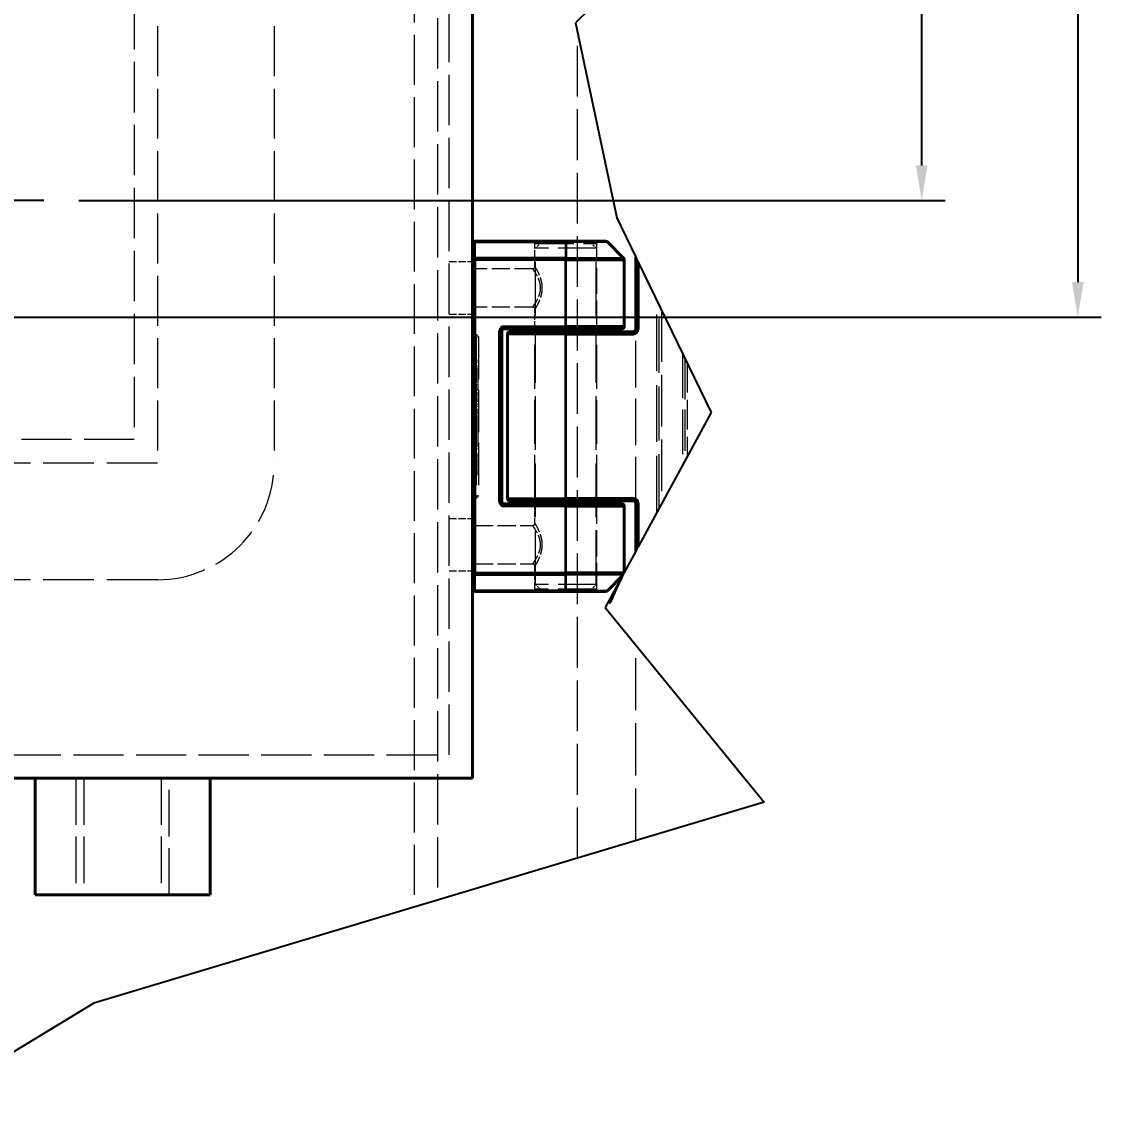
# Model space of a CAD drawing. Header units: millimetres. Extents: x 0 to 2523, y 0 to 1782.
# Drawn here: x 561.3 to 700.1, y 1325.3 to 1466.1 of the extents above; entities that cross this region are included whole.
import ezdxf

# ---------------------------------------------------------------- set-up
doc = ezdxf.new("R2010")
doc.units = ezdxf.units.MM
doc.header["$LTSCALE"] = 3
doc.linetypes.add('CHAIN', pattern=[0.3543, 0.2362, -0.0295, 0.0591, -0.0295])
doc.linetypes.add('DASHED', pattern=[0.2067, 0.1654, -0.0413])
for name, color, linetype, lineweight in [('가려진 것(ISO)', 2, 'DASHED', 18), ('가려진 좁은 것(ISO)', 2, 'DASHED', 18), ('가시적인 것(ISO)', 3, 'Continuous', 40), ('가시적인 좁은 것(ISO)', 3, 'Continuous', 35), ('끊기 선(JIS)', 7, 'Continuous', 25), ('중심 표식(ISO)', 1, 'Continuous', 25), ('치수(ISO)', 2, 'Continuous', 25)]:
    doc.layers.add(name, color=color, linetype=linetype, lineweight=lineweight)
doc.styles.add('치수 텍스트_PSTEK_POSCO', font='isocp.shx')
doc.dimstyles.new('치수_PSTEK_POSCO', dxfattribs={"dimscale": 3, "dimtxt": 2.5, "dimasz": 1.5, "dimexe": 1, "dimexo": 1.5, "dimgap": 1, "dimtad": 1, "dimrnd": 1e-08, "dimdsep": 46, "dimtxsty": '치수 텍스트_PSTEK_POSCO', "dimcen": 0.09, "dimdle": 10, "dimclrd": 7, "dimclre": 7, "dimclrt": 2, "dimadec": 1, "dimazin": 2, "dimtfac": 1, "dimtmove": 0, "dimatfit": 3, "dimfxl": 0, "dimtolj": 1, "dimlwd": -1, "dimlwe": -1, "dimarcsym": 0})

# ---------------------------------------------------------------- blocks, each defined once
blk = doc.blocks.new('*D79')
at = {"layer": 'Defpoints', "color": 0, "transparency": 16777216}
for p in [(545.78, 1623.11), (545.78, 1428.11), (697.1, 1428.11)]:
    blk.add_point(p, dxfattribs=at)
at = {"layer": '치수(ISO)', "color": 7, "transparency": 16777216}
for p, q in [((550.28, 1623.11), (700.1, 1623.11)), ((697.1, 1618.61), (697.1, 1432.61)), ((550.28, 1428.11), (700.1, 1428.11))]:
    blk.add_line(p, q, dxfattribs=at)
for points in [[(696.35, 1618.61), (697.85, 1618.61), (697.1, 1623.11)], [(696.35, 1432.61), (697.85, 1432.61), (697.1, 1428.11)]]:
    blk.add_solid(points, dxfattribs=at)
at = {"layer": '치수(ISO)', "color": 2, "transparency": 16777216, "insert": (690.35, 1519.61), "char_height": 7.5, "attachment_point": 4, "rotation": 90, "style": '치수 텍스트_PSTEK_POSCO'}
blk.add_mtext('\\A1;130', dxfattribs=at)
blk = doc.blocks.new('*D81')
at = {"layer": 'Defpoints', "color": 0, "transparency": 16777216}
for p in [(564.15, 1608.11), (677.03, 1608.11), (564.15, 1443.11)]:
    blk.add_point(p, dxfattribs=at)
at = {"layer": '치수(ISO)', "color": 7, "transparency": 16777216}
for p, q in [((568.65, 1608.11), (680.03, 1608.11)), ((677.03, 1447.61), (677.03, 1603.61)), ((568.65, 1443.11), (680.03, 1443.11))]:
    blk.add_line(p, q, dxfattribs=at)
for points in [[(676.28, 1603.61), (677.78, 1603.61), (677.03, 1608.11)], [(676.28, 1447.61), (677.78, 1447.61), (677.03, 1443.11)]]:
    blk.add_solid(points, dxfattribs=at)
at = {"layer": '치수(ISO)', "color": 2, "transparency": 16777216, "insert": (670.28, 1520.36), "char_height": 7.5, "attachment_point": 4, "rotation": 90, "style": '치수 텍스트_PSTEK_POSCO'}
blk.add_mtext('\\A1;110', dxfattribs=at)

msp = doc.modelspace()

# ---------------------------------------------------------------- linework, layer by layer
at = {"layer": '가려진 것(ISO)', "ltscale": 12.911937}
msp.add_line((611.779, 1688.5707), (611.779, 1352.2896), dxfattribs=at)
at = {"layer": '가려진 것(ISO)', "ltscale": 13.056621}
msp.add_line((614.779, 1685.1416), (614.779, 1353.1888), dxfattribs=at)
at = {"layer": '가려진 것(ISO)', "ltscale": 13.049678}
msp.add_line((616.279, 1371.8642), (616.279, 1679.3642), dxfattribs=at)
at = {"layer": '가려진 것(ISO)', "ltscale": 12.928949}
for p, q in [((578.779, 1641.8642), (578.779, 1409.3642)), ((593.779, 1641.8642), (593.779, 1409.3642))]:
    msp.add_line(p, q, dxfattribs=at)
at = {"layer": '가려진 것(ISO)', "ltscale": 13.045131}
msp.add_line((575.779, 1638.8642), (575.779, 1412.3642), dxfattribs=at)
at = {"layer": '가려진 것(ISO)', "ltscale": 13.152274}
msp.add_line((632.779, 1358.584), (632.779, 1464.6084), dxfattribs=at)
at = {"layer": '가려진 것(ISO)', "ltscale": 1.856998}
msp.add_line((627.304, 1434.6391), (627.304, 1437.5642), dxfattribs=at)
at = {"layer": '가려진 것(ISO)', "ltscale": 0.673328}
for p, q in [((628.129, 1437.7142), (627.379, 1436.9642)), ((634.4289, 1437.7142), (635.179, 1436.9642))]:
    msp.add_line(p, q, dxfattribs=at)
at = {"layer": '가려진 것(ISO)', "ltscale": 6.282838}
msp.add_line((634.4289, 1437.7142), (628.129, 1437.7142), dxfattribs=at)
at = {"layer": '가려진 것(ISO)', "ltscale": 6.761573}
for p, q in [((635.254, 1426.9142), (635.254, 1437.5642)), ((635.254, 1393.1642), (635.254, 1403.8142))]:
    msp.add_line(p, q, dxfattribs=at)
at = {"layer": '가려진 것(ISO)', "ltscale": 9.879222}
for p, q in [((635.179, 1436.9642), (627.379, 1436.9642)), ((635.179, 1393.7642), (627.379, 1393.7642))]:
    msp.add_line(p, q, dxfattribs=at)
at = {"layer": '가려진 것(ISO)', "ltscale": 13.933224}
for p, q in [((627.379, 1393.7642), (627.379, 1436.9642)), ((635.179, 1393.7642), (635.179, 1436.9642))]:
    msp.add_line(p, q, dxfattribs=at)
at = {"layer": '가려진 것(ISO)', "ltscale": 1.904597}
for p, q in [((616.279, 1435.2392), (619.279, 1435.2392)), ((616.279, 1428.4892), (619.279, 1428.4892)), ((616.279, 1402.2392), (619.279, 1402.2392)), ((616.279, 1395.4892), (619.279, 1395.4892))]:
    msp.add_line(p, q, dxfattribs=at)
at = {"layer": '가려진 것(ISO)', "ltscale": 4.714087}
for p, q in [((627.0041, 1434.3392), (619.579, 1434.3392)), ((627.0041, 1429.3892), (619.579, 1429.3892))]:
    msp.add_line(p, q, dxfattribs=at)
at = {"layer": '가려진 것(ISO)', "ltscale": 1.380822}
msp.add_line((627.304, 1426.9142), (627.304, 1429.0892), dxfattribs=at)
at = {"layer": '가려진 것(ISO)', "ltscale": 14.020409}
msp.add_line((643.279, 1403.5502), (643.279, 1429.6324), dxfattribs=at)
at = {"layer": '가려진 것(ISO)', "ltscale": 0.095135}
for p, q in [((619.579, 1425.8642), (619.729, 1425.8642)), ((619.579, 1404.8642), (619.729, 1404.8642))]:
    msp.add_line(p, q, dxfattribs=at)
at = {"layer": '가려진 것(ISO)', "ltscale": 11.369134}
for p, q in [((627.304, 1404.7892), (627.304, 1425.9392)), ((635.254, 1404.7892), (635.254, 1425.9392))]:
    msp.add_line(p, q, dxfattribs=at)
at = {"layer": '가려진 것(ISO)', "ltscale": 12.014192}
msp.add_line((640.279, 1404.1892), (640.279, 1426.5392), dxfattribs=at)
at = {"layer": '가려진 것(ISO)', "ltscale": 10.965973}
msp.add_line((620.029, 1425.5642), (620.029, 1405.1642), dxfattribs=at)
at = {"layer": '가려진 것(ISO)', "ltscale": 0.19037}
for p, q in [((620.029, 1422.5642), (619.729, 1422.5642)), ((620.029, 1422.2829), (619.729, 1422.2829)), ((620.029, 1421.8142), (619.729, 1421.8142)), ((620.029, 1421.5329), (619.729, 1421.5329)), ((620.029, 1421.4392), (619.729, 1421.4392)), ((620.029, 1421.3923), (619.729, 1421.3923)), ((620.029, 1421.2517), (619.729, 1421.2517)), ((620.029, 1421.2048), (619.729, 1421.2048)), ((620.029, 1421.1579), (619.729, 1421.1579)), ((620.029, 1421.1111), (619.729, 1421.1111)), ((620.029, 1421.0173), (619.729, 1421.0173)), ((620.029, 1420.8767), (619.729, 1420.8767)), ((620.029, 1420.8298), (619.729, 1420.8298)), ((620.029, 1420.6892), (619.729, 1420.6892)), ((620.029, 1420.6423), (619.729, 1420.6423)), ((620.029, 1420.5017), (619.729, 1420.5017)), ((620.029, 1420.4548), (619.729, 1420.4548)), ((620.029, 1420.4079), (619.729, 1420.4079)), ((620.029, 1420.3611), (619.729, 1420.3611)), ((620.029, 1420.3142), (619.729, 1420.3142)), ((620.029, 1420.2673), (619.729, 1420.2673)), ((620.029, 1420.1736), (619.729, 1420.1736)), ((620.029, 1420.1267), (619.729, 1420.1267)), ((620.029, 1420.0798), (619.729, 1420.0798)), ((620.029, 1420.0329), (619.729, 1420.0329)), ((620.029, 1419.9392), (619.729, 1419.9392)), ((620.029, 1419.8923), (619.729, 1419.8923)), ((620.029, 1419.7048), (619.729, 1419.7048)), ((620.029, 1419.5173), (619.729, 1419.5173)), ((620.029, 1419.4236), (619.729, 1419.4236)), ((620.029, 1419.3298), (619.729, 1419.3298)), ((620.029, 1419.2829), (619.729, 1419.2829)), ((620.029, 1419.1892), (619.729, 1419.1892)), ((620.029, 1419.0954), (619.729, 1419.0954)), ((620.029, 1419.0486), (619.729, 1419.0486)), ((620.029, 1418.9548), (619.729, 1418.9548)), ((620.029, 1418.9079), (619.729, 1418.9079)), ((620.029, 1418.8142), (619.729, 1418.8142)), ((620.029, 1418.7673), (619.729, 1418.7673)), ((620.029, 1418.6736), (619.729, 1418.6736)), ((620.029, 1418.3923), (619.729, 1418.3923)), ((620.029, 1418.2048), (619.729, 1418.2048)), ((620.029, 1418.1111), (619.729, 1418.1111)), ((620.029, 1417.9236), (619.729, 1417.9236)), ((620.029, 1417.6423), (619.729, 1417.6423)), ((620.029, 1417.5486), (619.729, 1417.5486)), ((620.029, 1417.5017), (619.729, 1417.5017)), ((620.029, 1417.3611), (619.729, 1417.3611)), ((620.029, 1417.2673), (619.729, 1417.2673)), ((620.029, 1416.8923), (619.729, 1416.8923)), ((620.029, 1416.6111), (619.729, 1416.6111)), ((620.029, 1416.2361), (619.729, 1416.2361)), ((620.029, 1416.1892), (619.729, 1416.1892)), ((620.029, 1416.0954), (619.729, 1416.0954)), ((620.029, 1415.9548), (619.729, 1415.9548)), ((620.029, 1415.9079), (619.729, 1415.9079)), ((620.029, 1415.8142), (619.729, 1415.8142)), ((620.029, 1415.7204), (619.729, 1415.7204)), ((620.029, 1415.6736), (619.729, 1415.6736)), ((620.029, 1415.4861), (619.729, 1415.4861)), ((620.029, 1415.2986), (619.729, 1415.2986)), ((620.029, 1415.2517), (619.729, 1415.2517)), ((620.029, 1415.1579), (619.729, 1415.1579)), ((620.029, 1415.1111), (619.729, 1415.1111)), ((620.029, 1415.0642), (619.729, 1415.0642)), ((620.029, 1415.0173), (619.729, 1415.0173)), ((620.029, 1414.9704), (619.729, 1414.9704)), ((620.029, 1414.9236), (619.729, 1414.9236)), ((620.029, 1414.8767), (619.729, 1414.8767)), ((620.029, 1414.7829), (619.729, 1414.7829)), ((620.029, 1414.7361), (619.729, 1414.7361)), ((620.029, 1414.6892), (619.729, 1414.6892)), ((620.029, 1414.6423), (619.729, 1414.6423)), ((620.029, 1414.5954), (619.729, 1414.5954)), ((620.029, 1414.5486), (619.729, 1414.5486)), ((620.029, 1414.5017), (619.729, 1414.5017)), ((620.029, 1414.4079), (619.729, 1414.4079)), ((620.029, 1414.3611), (619.729, 1414.3611)), ((620.029, 1414.3142), (619.729, 1414.3142)), ((620.029, 1414.2673), (619.729, 1414.2673)), ((620.029, 1414.1736), (619.729, 1414.1736)), ((620.029, 1414.1267), (619.729, 1414.1267)), ((620.029, 1414.0798), (619.729, 1414.0798)), ((620.029, 1414.0329), (619.729, 1414.0329)), ((620.029, 1413.9861), (619.729, 1413.9861)), ((620.029, 1413.9392), (619.729, 1413.9392)), ((620.029, 1413.8923), (619.729, 1413.8923)), ((620.029, 1413.8454), (619.729, 1413.8454)), ((620.029, 1413.7517), (619.729, 1413.7517)), ((620.029, 1413.7048), (619.729, 1413.7048)), ((620.029, 1413.6579), (619.729, 1413.6579)), ((620.029, 1413.6111), (619.729, 1413.6111)), ((620.029, 1413.5642), (619.729, 1413.5642)), ((620.029, 1413.4704), (619.729, 1413.4704)), ((620.029, 1413.4236), (619.729, 1413.4236)), ((620.029, 1413.2361), (619.729, 1413.2361)), ((620.029, 1413.1423), (619.729, 1413.1423)), ((620.029, 1413.0486), (619.729, 1413.0486)), ((620.029, 1413.0017), (619.729, 1413.0017)), ((620.029, 1412.9548), (619.729, 1412.9548)), ((620.029, 1412.9079), (619.729, 1412.9079)), ((620.029, 1412.8611), (619.729, 1412.8611)), ((620.029, 1412.8142), (619.729, 1412.8142)), ((620.029, 1412.7673), (619.729, 1412.7673)), ((620.029, 1412.7204), (619.729, 1412.7204)), ((620.029, 1412.6267), (619.729, 1412.6267)), ((620.029, 1412.5798), (619.729, 1412.5798)), ((620.029, 1412.5329), (619.729, 1412.5329)), ((620.029, 1412.4392), (619.729, 1412.4392)), ((620.029, 1412.3454), (619.729, 1412.3454)), ((620.029, 1412.2986), (619.729, 1412.2986)), ((620.029, 1412.2517), (619.729, 1412.2517)), ((620.029, 1412.0642), (619.729, 1412.0642)), ((620.029, 1412.0173), (619.729, 1412.0173)), ((620.029, 1411.9236), (619.729, 1411.9236)), ((620.029, 1411.8298), (619.729, 1411.8298)), ((620.029, 1411.7829), (619.729, 1411.7829)), ((620.029, 1411.6423), (619.729, 1411.6423)), ((620.029, 1411.5486), (619.729, 1411.5486)), ((620.029, 1411.5017), (619.729, 1411.5017)), ((620.029, 1411.1736), (619.729, 1411.1736)), ((620.029, 1410.5173), (619.729, 1410.5173)), ((620.029, 1410.4704), (619.729, 1410.4704)), ((620.029, 1410.3298), (619.729, 1410.3298)), ((620.029, 1410.1423), (619.729, 1410.1423)), ((620.029, 1410.0486), (619.729, 1410.0486)), ((620.029, 1409.8142), (619.729, 1409.8142)), ((620.029, 1409.6736), (619.729, 1409.6736)), ((620.029, 1409.6267), (619.729, 1409.6267)), ((620.029, 1409.5329), (619.729, 1409.5329)), ((620.029, 1409.3923), (619.729, 1409.3923)), ((620.029, 1409.3454), (619.729, 1409.3454)), ((620.029, 1409.2517), (619.729, 1409.2517)), ((620.029, 1409.1579), (619.729, 1409.1579)), ((620.029, 1409.1111), (619.729, 1409.1111)), ((620.029, 1409.0173), (619.729, 1409.0173)), ((620.029, 1408.9236), (619.729, 1408.9236)), ((620.029, 1408.7361), (619.729, 1408.7361)), ((620.029, 1408.5486), (619.729, 1408.5486)), ((620.029, 1408.5017), (619.729, 1408.5017)), ((620.029, 1408.3142), (619.729, 1408.3142)), ((620.029, 1408.2673), (619.729, 1408.2673)), ((620.029, 1408.1736), (619.729, 1408.1736)), ((620.029, 1408.1267), (619.729, 1408.1267)), ((620.029, 1408.0798), (619.729, 1408.0798)), ((620.029, 1407.8923), (619.729, 1407.8923)), ((620.029, 1407.8454), (619.729, 1407.8454))]:
    msp.add_line(p, q, dxfattribs=at)
at = {"layer": '가려진 것(ISO)', "ltscale": 10.669042}
msp.add_line((646.579, 1422.8388), (646.579, 1409.607), dxfattribs=at)
at = {"layer": '가려진 것(ISO)', "ltscale": 12.969769}
msp.add_line((575.779, 1412.3642), (197.779, 1412.3642), dxfattribs=at)
at = {"layer": '가려진 것(ISO)', "ltscale": 13.175637}
for p, q in [((578.779, 1409.3642), (194.779, 1409.3642)), ((578.779, 1394.3642), (194.779, 1394.3642))]:
    msp.add_line(p, q, dxfattribs=at)
at = {"layer": '가려진 것(ISO)', "ltscale": 1.380832}
msp.add_line((627.304, 1401.6391), (627.304, 1403.8142), dxfattribs=at)
at = {"layer": '가려진 것(ISO)', "ltscale": 4.71407}
msp.add_line((619.579, 1401.3392), (627.004, 1401.3392), dxfattribs=at)
at = {"layer": '가려진 것(ISO)', "ltscale": 4.714071}
msp.add_line((619.579, 1396.3892), (627.004, 1396.3892), dxfattribs=at)
at = {"layer": '가려진 것(ISO)', "ltscale": 1.857007}
msp.add_line((627.304, 1393.1642), (627.304, 1396.0892), dxfattribs=at)
at = {"layer": '가려진 것(ISO)', "ltscale": 0.673329}
for p, q in [((628.129, 1393.0142), (627.379, 1393.7642)), ((634.4289, 1393.0142), (635.179, 1393.7642))]:
    msp.add_line(p, q, dxfattribs=at)
at = {"layer": '가려진 것(ISO)', "ltscale": 6.282835}
msp.add_line((634.4289, 1393.0142), (628.129, 1393.0142), dxfattribs=at)
at = {"layer": '가려진 것(ISO)', "ltscale": 13.515645}
msp.add_line((640.279, 1360.832), (640.279, 1385.9751), dxfattribs=at)
at = {"layer": '가려진 것(ISO)', "ltscale": 12.986021}
msp.add_line((157.279, 1371.8642), (616.279, 1371.8642), dxfattribs=at)
at = {"layer": '가려진 것(ISO)', "ltscale": 12.094824}
for p, q in [((568.279, 1368.8642), (568.279, 1353.8642)), ((569.2937, 1368.8642), (569.2937, 1353.8642)), ((579.2642, 1368.8642), (579.2642, 1353.8642)), ((580.279, 1353.8642), (580.279, 1368.8642))]:
    msp.add_line(p, q, dxfattribs=at)
at = {"layer": '가려진 것(ISO)', "ltscale": 0.299089}
for centre, start, end in [((627.004, 1437.5642), 0, 90), ((635.554, 1437.5642), 90, 180), ((619.579, 1434.6392), 180, 270), ((619.579, 1429.0892), 90, 180), ((619.579, 1426.1642), 180, 270), ((619.729, 1425.5642), 0, 90), ((627.004, 1426.9142), 270, 0), ((627.004, 1425.9392), 0, 90), ((635.554, 1426.9142), 180, 270), ((635.554, 1425.9392), 90, 180), ((619.579, 1404.5642), 90, 180), ((619.729, 1405.1642), 270, 0), ((627.004, 1404.7892), 270, 0), ((635.554, 1404.7892), 180, 270), ((627.004, 1403.8142), 0, 90), ((635.554, 1403.8142), 90, 180), ((619.579, 1401.6392), 180, 270), ((619.579, 1396.0892), 90, 180), ((627.004, 1393.1642), 270, 0), ((635.554, 1393.1642), 180, 270)]:
    msp.add_arc(centre, 0.3, start, end, dxfattribs=at)
at = {"layer": '가려진 것(ISO)', "ltscale": 12.665669}
msp.add_arc((578.779, 1409.3642), 15, 270, 0, dxfattribs=at)
at = {"layer": '가려진 것(ISO)', "ltscale": 0.299074}
msp.add_open_spline([(627.004, 1434.3392), (627.0361, 1434.3392), (627.0686, 1434.3445), (627.1292, 1434.3647), (627.1582, 1434.3799), (627.2092, 1434.4181), (627.2319, 1434.4416), (627.2683, 1434.4939), (627.2825, 1434.5233), (627.2997, 1434.5814), (627.304, 1434.6104), (627.304, 1434.6392)], degree=3, knots=[0, 0, 0, 0, 0.006421037, 0.006421037, 0.0127920387, 0.0127920387, 0.0191648297, 0.0191648297, 0.025537558, 0.025537558, 0.0312860612, 0.0312860612, 0.0312860612, 0.0312860612], dxfattribs=at)
at = {"layer": '가려진 것(ISO)'}
for points in [[(627.004, 1429.3892), (627.004, 1429.3892), (627.004, 1429.3892), (627.004, 1429.3892)], [(627.304, 1429.0892), (627.304, 1429.0892), (627.304, 1429.0892), (627.304, 1429.0892)], [(627.004, 1396.3892), (627.004, 1396.3892), (627.004, 1396.3892), (627.004, 1396.3892)]]:
    msp.add_open_spline(points, degree=3, dxfattribs=at)
at = {"layer": '가려진 것(ISO)', "ltscale": 0.299076}
msp.add_open_spline([(627.304, 1429.0892), (627.304, 1429.1213), (627.2987, 1429.1538), (627.2784, 1429.2145), (627.2633, 1429.2434), (627.2251, 1429.2944), (627.2016, 1429.3171), (627.1493, 1429.3536), (627.1198, 1429.3677), (627.0617, 1429.385), (627.0327, 1429.3892), (627.004, 1429.3892)], degree=3, knots=[0, 0, 0, 0, 0.0064210381, 0.0064210381, 0.0127920403, 0.0127920403, 0.0191648304, 0.0191648304, 0.0255375569, 0.0255375569, 0.0312862255, 0.0312862255, 0.0312862255, 0.0312862255], dxfattribs=at)
at = {"layer": '가려진 것(ISO)', "ltscale": 0.299082}
msp.add_open_spline([(627.004, 1401.3392), (627.0361, 1401.3392), (627.0686, 1401.3445), (627.1292, 1401.3647), (627.1582, 1401.3799), (627.2092, 1401.4181), (627.2319, 1401.4416), (627.2683, 1401.4938), (627.2825, 1401.5233), (627.2997, 1401.5814), (627.304, 1401.6104), (627.304, 1401.6392)], degree=3, knots=[0, 0, 0, 0, 0.0064210258, 0.0064210258, 0.0127920248, 0.0127920248, 0.019164823, 0.019164823, 0.0255375638, 0.0255375638, 0.0312868579, 0.0312868579, 0.0312868579, 0.0312868579], dxfattribs=at)
at = {"layer": '가려진 것(ISO)', "ltscale": 0.299079}
msp.add_open_spline([(627.304, 1396.0892), (627.304, 1396.1213), (627.2987, 1396.1538), (627.2784, 1396.2145), (627.2633, 1396.2434), (627.2251, 1396.2944), (627.2016, 1396.3171), (627.1493, 1396.3536), (627.1198, 1396.3677), (627.0617, 1396.385), (627.0327, 1396.3892), (627.004, 1396.3892)], degree=3, knots=[0, 0, 0, 0, 0.0064210313, 0.0064210313, 0.0127920334, 0.0127920334, 0.0191648315, 0.0191648315, 0.0255375666, 0.0255375666, 0.0312865551, 0.0312865551, 0.0312865551, 0.0312865551], dxfattribs=at)
at = {"layer": '가려진 것(ISO)', "ltscale": 2.57844e-05}
msp.add_open_spline([(627.304, 1396.0892), (627.304, 1396.0892), (627.304, 1396.0892), (627.304, 1396.0892)], degree=3, dxfattribs=at)
at = {"layer": '가려진 좁은 것(ISO)', "ltscale": 10.069207}
for p, q in [((627.304, 1437.5642), (635.254, 1437.5642)), ((635.254, 1393.1642), (627.304, 1393.1642))]:
    msp.add_line(p, q, dxfattribs=at)
at = {"layer": '가려진 좁은 것(ISO)', "ltscale": 14.648382}
msp.add_line((642.979, 1402.9996), (642.979, 1430.25), dxfattribs=at)
at = {"layer": '가려진 좁은 것(ISO)', "ltscale": 13.392434}
msp.add_line((643.579, 1429.0148), (643.579, 1404.1009), dxfattribs=at)
at = {"layer": '가려진 좁은 것(ISO)', "ltscale": 0.299089}
for p, q in [((619.729, 1425.8642), (619.729, 1425.5642)), ((619.579, 1425.5642), (619.279, 1425.5642)), ((619.729, 1425.5642), (620.029, 1425.5642)), ((619.279, 1405.1642), (619.579, 1405.1642)), ((619.729, 1405.1642), (619.729, 1404.8642)), ((620.029, 1405.1642), (619.729, 1405.1642))]:
    msp.add_line(p, q, dxfattribs=at)
at = {"layer": '가려진 좁은 것(ISO)', "ltscale": 0.095135}
for p, q in [((619.579, 1425.5642), (619.729, 1425.5642)), ((619.579, 1405.1642), (619.729, 1405.1642))]:
    msp.add_line(p, q, dxfattribs=at)
at = {"layer": '가려진 좁은 것(ISO)', "ltscale": 10.965973}
msp.add_line((619.729, 1425.5642), (619.729, 1405.1642), dxfattribs=at)
at = {"layer": '가려진 좁은 것(ISO)', "ltscale": 11.611003}
msp.add_line((646.279, 1423.4564), (646.279, 1409.0564), dxfattribs=at)
at = {"layer": '가려진 좁은 것(ISO)', "ltscale": 7.659019}
msp.add_line((646.879, 1422.2212), (646.879, 1410.1577), dxfattribs=at)
at = {"layer": '가려진 좁은 것(ISO)', "ltscale": 0.164536}
for centre, start, end in [((628.027, 1431.8642), 0.000011, 0.000011), ((628.027, 1398.8642), 0.00005, 0.00005)]:
    msp.add_arc(centre, 0.3, start, end, dxfattribs=at)
at = {"layer": '가려진 좁은 것(ISO)', "ltscale": 2.570484}
msp.add_open_spline([(628.027, 1431.8642), (628.027, 1431.9301), (628.0245, 1431.9968), (628.0193, 1432.0644), (628.0141, 1432.132), (628.0061, 1432.2005), (627.9956, 1432.2687), (627.985, 1432.3369), (627.9718, 1432.4048), (627.9566, 1432.4712), (627.9413, 1432.5376), (627.924, 1432.6025), (627.9056, 1432.6643), (627.8872, 1432.726), (627.8677, 1432.7847), (627.8467, 1432.8434), (627.8257, 1432.902), (627.8031, 1432.9605), (627.7776, 1433.0217), (627.7522, 1433.0829), (627.7239, 1433.1467), (627.6934, 1433.2113), (627.6629, 1433.2758), (627.6303, 1433.3411), (627.5955, 1433.4071), (627.5608, 1433.4731), (627.5239, 1433.5398), (627.4853, 1433.6066), (627.4467, 1433.6734), (627.4064, 1433.7405), (627.3654, 1433.8062), (627.3243, 1433.872), (627.2826, 1433.9365), (627.2416, 1433.9982), (627.2006, 1434.0599), (627.1604, 1434.1185), (627.125, 1434.1694), (627.0896, 1434.2203), (627.0591, 1434.2629), (627.038, 1434.2921), (627.017, 1434.3212), (627.0054, 1434.3372), (627.0041, 1434.339), (627.004, 1434.3391), (627.004, 1434.3392), (627.004, 1434.3392)], degree=3, knots=[0, 0, 0, 0, 0.035714286, 0.035714286, 0.035714286, 0.071428571, 0.071428571, 0.071428571, 0.107142857, 0.107142857, 0.107142857, 0.142857143, 0.142857143, 0.142857143, 0.178571429, 0.178571429, 0.178571429, 0.214285714, 0.214285714, 0.214285714, 0.25, 0.25, 0.25, 0.285714286, 0.285714286, 0.285714286, 0.321428571, 0.321428571, 0.321428571, 0.357142857, 0.357142857, 0.357142857, 0.392857143, 0.392857143, 0.392857143, 0.428571429, 0.428571429, 0.428571429, 0.464285714, 0.464285714, 0.464285714, 0.5, 0.5, 0.5, 0.502303722, 0.502303722, 0.502303722, 0.502303722], dxfattribs=at)
at = {"layer": '가려진 좁은 것(ISO)', "ltscale": 2.753332}
msp.add_open_spline([(628.2552, 1431.8642), (628.2552, 1431.9382), (628.2529, 1432.0128), (628.2481, 1432.0886), (628.2432, 1432.1643), (628.2358, 1432.2411), (628.226, 1432.3176), (628.2162, 1432.3941), (628.2039, 1432.4702), (628.1897, 1432.5447), (628.1756, 1432.6191), (628.1594, 1432.6919), (628.1423, 1432.7612), (628.1252, 1432.8304), (628.1071, 1432.8963), (628.0876, 1432.962), (628.0681, 1433.0277), (628.047, 1433.0933), (628.0234, 1433.1619), (627.9997, 1433.2305), (627.9734, 1433.3021), (627.945, 1433.3745), (627.9167, 1433.4469), (627.8863, 1433.5201), (627.854, 1433.5941), (627.8217, 1433.6681), (627.7875, 1433.7428), (627.7516, 1433.8177), (627.7157, 1433.8927), (627.6782, 1433.9678), (627.64, 1434.0416), (627.6019, 1434.1153), (627.5631, 1434.1877), (627.525, 1434.2569), (627.4869, 1434.326), (627.4495, 1434.3919), (627.4165, 1434.4488), (627.3835, 1434.5057), (627.3552, 1434.5536), (627.3356, 1434.5864), (627.3161, 1434.6192), (627.3053, 1434.637), (627.3041, 1434.639), (627.304, 1434.6391), (627.304, 1434.6392), (627.304, 1434.6392)], degree=3, knots=[0, 0, 0, 0, 0.035714286, 0.035714286, 0.035714286, 0.071428571, 0.071428571, 0.071428571, 0.107142857, 0.107142857, 0.107142857, 0.142857143, 0.142857143, 0.142857143, 0.178571429, 0.178571429, 0.178571429, 0.214285714, 0.214285714, 0.214285714, 0.25, 0.25, 0.25, 0.285714286, 0.285714286, 0.285714286, 0.321428571, 0.321428571, 0.321428571, 0.357142857, 0.357142857, 0.357142857, 0.392857143, 0.392857143, 0.392857143, 0.428571429, 0.428571429, 0.428571429, 0.464285714, 0.464285714, 0.464285714, 0.5, 0.5, 0.5, 0.502295932, 0.502295932, 0.502295932, 0.502295932], dxfattribs=at)
at = {"layer": '가려진 좁은 것(ISO)', "ltscale": 2.570459}
msp.add_open_spline([(627.004, 1429.3892), (627.004, 1429.3892), (627.0127, 1429.4013), (627.03, 1429.4251), (627.0486, 1429.4508), (627.0772, 1429.4905), (627.1114, 1429.5395), (627.1457, 1429.5886), (627.1857, 1429.6465), (627.2269, 1429.7081), (627.2682, 1429.7697), (627.3106, 1429.8349), (627.3523, 1429.9013), (627.3941, 1429.9678), (627.4353, 1430.0357), (627.4748, 1430.1036), (627.5143, 1430.1714), (627.552, 1430.2392), (627.5877, 1430.3064), (627.6233, 1430.3736), (627.6568, 1430.44), (627.688, 1430.5058), (627.7193, 1430.5715), (627.7483, 1430.6365), (627.7745, 1430.6992), (627.8007, 1430.7619), (627.8241, 1430.8222), (627.8455, 1430.8817), (627.867, 1430.9413), (627.8864, 1431), (627.9048, 1431.0614), (627.9231, 1431.1227), (627.9403, 1431.1867), (627.9556, 1431.2529), (627.9709, 1431.3191), (627.9843, 1431.3874), (627.995, 1431.4561), (628.0057, 1431.5248), (628.0138, 1431.5938), (628.0191, 1431.662), (628.0245, 1431.7302), (628.027, 1431.7976), (628.027, 1431.8642)], degree=3, knots=[0.502666002, 0.502666002, 0.502666002, 0.502666002, 0.535714286, 0.535714286, 0.535714286, 0.571428571, 0.571428571, 0.571428571, 0.607142857, 0.607142857, 0.607142857, 0.642857143, 0.642857143, 0.642857143, 0.678571429, 0.678571429, 0.678571429, 0.714285714, 0.714285714, 0.714285714, 0.75, 0.75, 0.75, 0.785714286, 0.785714286, 0.785714286, 0.821428571, 0.821428571, 0.821428571, 0.857142857, 0.857142857, 0.857142857, 0.892857143, 0.892857143, 0.892857143, 0.928571429, 0.928571429, 0.928571429, 0.964285714, 0.964285714, 0.964285714, 1, 1, 1, 1], dxfattribs=at)
at = {"layer": '가려진 좁은 것(ISO)', "ltscale": 2.7533}
msp.add_open_spline([(627.304, 1429.0892), (627.304, 1429.0892), (627.3122, 1429.1026), (627.3282, 1429.1294), (627.3454, 1429.1584), (627.3719, 1429.203), (627.4039, 1429.2578), (627.4359, 1429.3127), (627.473, 1429.3778), (627.5113, 1429.4468), (627.5497, 1429.5159), (627.5891, 1429.5889), (627.6279, 1429.6635), (627.6668, 1429.738), (627.7051, 1429.8141), (627.7418, 1429.8902), (627.7785, 1429.9663), (627.8136, 1430.0423), (627.8467, 1430.1176), (627.8799, 1430.1929), (627.911, 1430.2675), (627.9401, 1430.3412), (627.9691, 1430.4149), (627.9961, 1430.4878), (628.0205, 1430.5581), (628.0448, 1430.6283), (628.0666, 1430.696), (628.0865, 1430.7627), (628.1064, 1430.8294), (628.1245, 1430.8953), (628.1416, 1430.9641), (628.1586, 1431.0329), (628.1746, 1431.1047), (628.1888, 1431.1789), (628.2031, 1431.2531), (628.2155, 1431.3297), (628.2255, 1431.4068), (628.2355, 1431.4838), (628.243, 1431.5612), (628.2479, 1431.6376), (628.2529, 1431.714), (628.2552, 1431.7894), (628.2552, 1431.8642)], degree=3, knots=[0.502658788, 0.502658788, 0.502658788, 0.502658788, 0.535714286, 0.535714286, 0.535714286, 0.571428571, 0.571428571, 0.571428571, 0.607142857, 0.607142857, 0.607142857, 0.642857143, 0.642857143, 0.642857143, 0.678571429, 0.678571429, 0.678571429, 0.714285714, 0.714285714, 0.714285714, 0.75, 0.75, 0.75, 0.785714286, 0.785714286, 0.785714286, 0.821428571, 0.821428571, 0.821428571, 0.857142857, 0.857142857, 0.857142857, 0.892857143, 0.892857143, 0.892857143, 0.928571429, 0.928571429, 0.928571429, 0.964285714, 0.964285714, 0.964285714, 1, 1, 1, 1], dxfattribs=at)
at = {"layer": '가려진 좁은 것(ISO)', "ltscale": 2.570483}
msp.add_open_spline([(628.027, 1398.8642), (628.027, 1398.9311), (628.0244, 1398.9988), (628.0191, 1399.0674), (628.0137, 1399.1359), (628.0055, 1399.2053), (627.9947, 1399.2743), (627.9838, 1399.3434), (627.9703, 1399.4121), (627.9549, 1399.4785), (627.9395, 1399.545), (627.9221, 1399.6092), (627.9036, 1399.6708), (627.8851, 1399.7324), (627.8655, 1399.7914), (627.8439, 1399.8512), (627.8223, 1399.911), (627.7986, 1399.9717), (627.7722, 1400.0348), (627.7457, 1400.0978), (627.7164, 1400.1632), (627.6849, 1400.2292), (627.6534, 1400.2953), (627.6196, 1400.362), (627.5837, 1400.4295), (627.5478, 1400.4969), (627.5097, 1400.565), (627.4699, 1400.6331), (627.4302, 1400.7012), (627.3887, 1400.7693), (627.3468, 1400.8359), (627.3048, 1400.9024), (627.2623, 1400.9676), (627.2211, 1401.029), (627.1799, 1401.0905), (627.14, 1401.148), (627.1062, 1401.1962), (627.0725, 1401.2444), (627.0448, 1401.2829), (627.0271, 1401.3072), (627.0117, 1401.3284), (627.004, 1401.3392), (627.004, 1401.3392)], degree=3, knots=[0, 0, 0, 0, 0.035714286, 0.035714286, 0.035714286, 0.071428571, 0.071428571, 0.071428571, 0.107142857, 0.107142857, 0.107142857, 0.142857143, 0.142857143, 0.142857143, 0.178571429, 0.178571429, 0.178571429, 0.214285714, 0.214285714, 0.214285714, 0.25, 0.25, 0.25, 0.285714286, 0.285714286, 0.285714286, 0.321428571, 0.321428571, 0.321428571, 0.357142857, 0.357142857, 0.357142857, 0.392857143, 0.392857143, 0.392857143, 0.428571429, 0.428571429, 0.428571429, 0.464285714, 0.464285714, 0.464285714, 0.495418369, 0.495418369, 0.495418369, 0.495418369], dxfattribs=at)
at = {"layer": '가려진 좁은 것(ISO)', "ltscale": 2.75333}
msp.add_open_spline([(628.2552, 1398.8642), (628.2552, 1398.9394), (628.2528, 1399.0151), (628.2478, 1399.0919), (628.2428, 1399.1687), (628.2352, 1399.2465), (628.2252, 1399.324), (628.2151, 1399.4014), (628.2025, 1399.4784), (628.1882, 1399.5529), (628.1738, 1399.6274), (628.1577, 1399.6994), (628.1405, 1399.7685), (628.1233, 1399.8376), (628.1051, 1399.9037), (628.085, 1399.9708), (628.0649, 1400.0379), (628.0429, 1400.1059), (628.0183, 1400.1766), (627.9937, 1400.2473), (627.9664, 1400.3205), (627.9371, 1400.3946), (627.9078, 1400.4687), (627.8764, 1400.5435), (627.843, 1400.6192), (627.8096, 1400.6948), (627.7742, 1400.7712), (627.7373, 1400.8475), (627.7003, 1400.9238), (627.6618, 1401.0001), (627.6227, 1401.0748), (627.5837, 1401.1495), (627.5442, 1401.2225), (627.5059, 1401.2914), (627.4675, 1401.3602), (627.4306, 1401.4249), (627.3991, 1401.4788), (627.3676, 1401.5327), (627.3419, 1401.5759), (627.3255, 1401.6033), (627.3113, 1401.6272), (627.304, 1401.6392), (627.304, 1401.6392)], degree=3, knots=[0, 0, 0, 0, 0.035714286, 0.035714286, 0.035714286, 0.071428571, 0.071428571, 0.071428571, 0.107142857, 0.107142857, 0.107142857, 0.142857143, 0.142857143, 0.142857143, 0.178571429, 0.178571429, 0.178571429, 0.214285714, 0.214285714, 0.214285714, 0.25, 0.25, 0.25, 0.285714286, 0.285714286, 0.285714286, 0.321428571, 0.321428571, 0.321428571, 0.357142857, 0.357142857, 0.357142857, 0.392857143, 0.392857143, 0.392857143, 0.428571429, 0.428571429, 0.428571429, 0.464285714, 0.464285714, 0.464285714, 0.495426526, 0.495426526, 0.495426526, 0.495426526], dxfattribs=at)
at = {"layer": '가려진 좁은 것(ISO)', "ltscale": 2.570384}
msp.add_open_spline([(627.004, 1396.3892), (627.004, 1396.3892), (627.0041, 1396.3894), (627.0044, 1396.3898), (627.0068, 1396.3931), (627.0195, 1396.4106), (627.0416, 1396.4412), (627.0637, 1396.4719), (627.0951, 1396.5159), (627.131, 1396.5676), (627.1669, 1396.6193), (627.2073, 1396.6783), (627.2482, 1396.7401), (627.2892, 1396.802), (627.3308, 1396.8666), (627.3717, 1396.9323), (627.4125, 1396.998), (627.4526, 1397.0648), (627.4909, 1397.1315), (627.5292, 1397.1981), (627.5658, 1397.2645), (627.6002, 1397.3302), (627.6347, 1397.3959), (627.667, 1397.4609), (627.6972, 1397.5251), (627.7274, 1397.5893), (627.7554, 1397.6528), (627.7805, 1397.7137), (627.8057, 1397.7745), (627.828, 1397.8325), (627.8488, 1397.8908), (627.8696, 1397.9491), (627.8889, 1398.0076), (627.9071, 1398.0691), (627.9253, 1398.1306), (627.9424, 1398.1951), (627.9575, 1398.2611), (627.9726, 1398.3271), (627.9856, 1398.3946), (627.996, 1398.4623), (628.0064, 1398.5301), (628.0142, 1398.598), (628.0194, 1398.6652), (628.0246, 1398.7323), (628.027, 1398.7987), (628.027, 1398.8642)], degree=3, knots=[0.495788687, 0.495788687, 0.495788687, 0.495788687, 0.5, 0.5, 0.5, 0.535714286, 0.535714286, 0.535714286, 0.571428571, 0.571428571, 0.571428571, 0.607142857, 0.607142857, 0.607142857, 0.642857143, 0.642857143, 0.642857143, 0.678571429, 0.678571429, 0.678571429, 0.714285714, 0.714285714, 0.714285714, 0.75, 0.75, 0.75, 0.785714286, 0.785714286, 0.785714286, 0.821428571, 0.821428571, 0.821428571, 0.857142857, 0.857142857, 0.857142857, 0.892857143, 0.892857143, 0.892857143, 0.928571429, 0.928571429, 0.928571429, 0.964285714, 0.964285714, 0.964285714, 1, 1, 1, 1], dxfattribs=at)
at = {"layer": '가려진 좁은 것(ISO)', "ltscale": 2.753206}
msp.add_open_spline([(627.304, 1396.0892), (627.304, 1396.0892), (627.3041, 1396.0894), (627.3044, 1396.0898), (627.3066, 1396.0936), (627.3185, 1396.1131), (627.339, 1396.1475), (627.3594, 1396.182), (627.3886, 1396.2314), (627.4221, 1396.2892), (627.4556, 1396.3471), (627.493, 1396.4133), (627.5311, 1396.4827), (627.5692, 1396.552), (627.6079, 1396.6245), (627.6459, 1396.6982), (627.6839, 1396.7718), (627.7211, 1396.8468), (627.7568, 1396.9215), (627.7924, 1396.9962), (627.8264, 1397.0706), (627.8584, 1397.1443), (627.8904, 1397.218), (627.9205, 1397.2908), (627.9486, 1397.3629), (627.9766, 1397.4349), (628.0027, 1397.5061), (628.0261, 1397.5743), (628.0495, 1397.6424), (628.0702, 1397.7075), (628.0895, 1397.7729), (628.1089, 1397.8382), (628.1268, 1397.9038), (628.1437, 1397.9728), (628.1606, 1398.0418), (628.1766, 1398.1141), (628.1906, 1398.1881), (628.2046, 1398.2621), (628.2167, 1398.3378), (628.2264, 1398.4137), (628.2361, 1398.4897), (628.2433, 1398.566), (628.2481, 1398.6412), (628.2529, 1398.7164), (628.2552, 1398.7906), (628.2552, 1398.8642)], degree=3, knots=[0.495799361, 0.495799361, 0.495799361, 0.495799361, 0.5, 0.5, 0.5, 0.535714286, 0.535714286, 0.535714286, 0.571428571, 0.571428571, 0.571428571, 0.607142857, 0.607142857, 0.607142857, 0.642857143, 0.642857143, 0.642857143, 0.678571429, 0.678571429, 0.678571429, 0.714285714, 0.714285714, 0.714285714, 0.75, 0.75, 0.75, 0.785714286, 0.785714286, 0.785714286, 0.821428571, 0.821428571, 0.821428571, 0.857142857, 0.857142857, 0.857142857, 0.892857143, 0.892857143, 0.892857143, 0.928571429, 0.928571429, 0.928571429, 0.964285714, 0.964285714, 0.964285714, 1, 1, 1, 1], dxfattribs=at)
at = {"layer": '가시적인 것(ISO)'}
for p, q in [((619.279, 1368.8642), (619.279, 1679.7804)), ((619.579, 1437.8642), (631.279, 1437.8642)), ((636.4047, 1437.8642), (631.279, 1437.8642)), ((636.6168, 1437.7763), (638.6911, 1435.702)), ((640.279, 1435.4899), (640.279, 1435.8084)), ((638.779, 1426.9142), (638.779, 1435.4899)), ((640.279, 1435.4899), (640.279, 1426.5392)), ((623.029, 1404.4142), (623.029, 1426.3142)), ((623.329, 1426.6142), (631.279, 1426.6142)), ((623.779, 1404.7892), (623.779, 1425.9392)), ((631.279, 1426.2392), (624.079, 1426.2392)), ((638.479, 1426.6142), (631.279, 1426.6142)), ((631.279, 1426.2392), (639.979, 1426.2392)), ((631.279, 1404.1142), (623.329, 1404.1142)), ((624.079, 1404.4892), (631.279, 1404.4892)), ((639.979, 1404.4892), (631.279, 1404.4892)), ((631.279, 1404.1142), (638.479, 1404.1142)), ((638.779, 1395.2909), (638.779, 1403.8142)), ((640.279, 1404.1892), (640.279, 1398.044)), ((636.6168, 1392.952), (638.5674, 1394.9026)), ((631.279, 1392.8642), (619.579, 1392.8642)), ((631.279, 1392.8642), (636.4047, 1392.8642)), ((154.279, 1368.8642), (619.279, 1368.8642)), ((563.029, 1368.8642), (563.029, 1353.8642)), ((585.529, 1368.8642), (585.529, 1353.8642)), ((563.029, 1353.8642), (585.529, 1353.8642))]:
    msp.add_line(p, q, dxfattribs=at)
for centre, start, end in [((619.579, 1437.5642), 90, 180), ((636.4047, 1437.5642), 44.99999, 90), ((638.479, 1435.4899), 0, 44.99999), ((623.329, 1426.3142), 90, 180), ((624.079, 1425.9392), 90, 180), ((638.479, 1426.9142), 270, 0), ((639.979, 1426.5392), 270, 0), ((624.079, 1404.7892), 180, 270), ((623.329, 1404.4142), 180, 270), ((638.479, 1403.8142), 0, 90), ((639.979, 1404.1892), 0, 90), ((619.579, 1393.1642), 180, 270), ((636.4047, 1393.1642), 270, 315.00001)]:
    msp.add_arc(centre, 0.3, start, end, dxfattribs=at)
at = {"layer": '가시적인 좁은 것(ISO)'}
for p, q in [((619.579, 1437.8642), (619.579, 1437.7763)), ((619.579, 1435.702), (619.579, 1437.7763)), ((619.579, 1437.7763), (631.279, 1437.7763)), ((631.279, 1437.7763), (631.279, 1437.8642)), ((631.279, 1437.7763), (631.279, 1435.702)), ((636.6168, 1437.7763), (631.279, 1437.7763)), ((631.279, 1435.702), (619.579, 1435.702)), ((619.579, 1435.702), (619.579, 1435.4899)), ((631.279, 1435.702), (631.279, 1435.4899)), ((631.279, 1435.702), (638.6911, 1435.702)), ((619.579, 1435.4899), (619.279, 1435.4899)), ((631.279, 1435.4899), (619.579, 1435.4899)), ((619.579, 1435.4899), (619.579, 1395.2384)), ((631.279, 1426.9142), (631.279, 1435.4899)), ((631.279, 1435.4899), (638.779, 1435.4899)), ((640.4337, 1435.4899), (640.279, 1435.4899)), ((640.579, 1435.1908), (640.579, 1426.5392)), ((623.029, 1426.3142), (622.729, 1426.3142)), ((622.729, 1404.4142), (622.729, 1426.3142)), ((623.329, 1426.9142), (623.329, 1426.6142)), ((623.329, 1426.9142), (631.279, 1426.9142)), ((631.279, 1425.9392), (623.779, 1425.9392)), ((638.779, 1426.9142), (631.279, 1426.9142)), ((631.279, 1426.6142), (631.279, 1426.9142)), ((631.279, 1425.9392), (631.279, 1426.2392)), ((631.279, 1425.9392), (639.979, 1425.9392)), ((631.279, 1404.7892), (631.279, 1425.9392)), ((639.979, 1425.9392), (639.979, 1426.2392)), ((640.279, 1426.5392), (640.579, 1426.5392)), ((623.779, 1404.7892), (631.279, 1404.7892)), ((639.979, 1404.7892), (631.279, 1404.7892)), ((631.279, 1404.7892), (631.279, 1404.4892)), ((639.979, 1404.4892), (639.979, 1404.7892)), ((622.729, 1404.4142), (623.029, 1404.4142)), ((623.329, 1404.1142), (623.329, 1403.8142)), ((631.279, 1403.8142), (623.329, 1403.8142)), ((631.279, 1404.1142), (631.279, 1403.8142)), ((631.279, 1403.8142), (638.779, 1403.8142)), ((631.279, 1395.2384), (631.279, 1403.8142)), ((640.579, 1404.1892), (640.279, 1404.1892)), ((640.579, 1404.1892), (640.579, 1398.5947)), ((619.279, 1395.2384), (619.579, 1395.2384)), ((619.579, 1395.2384), (631.279, 1395.2384)), ((619.579, 1395.2384), (619.579, 1395.0263)), ((619.579, 1392.952), (619.579, 1395.0263)), ((619.579, 1395.0263), (631.279, 1395.0263)), ((638.7504, 1395.2384), (631.279, 1395.2384)), ((631.279, 1395.0263), (631.279, 1395.2384)), ((631.279, 1392.952), (631.279, 1395.0263)), ((638.6348, 1395.0263), (631.279, 1395.0263)), ((619.579, 1392.952), (619.579, 1392.8642)), ((631.279, 1392.952), (619.579, 1392.952)), ((631.279, 1392.952), (631.279, 1392.8642)), ((631.279, 1392.952), (636.6168, 1392.952))]:
    msp.add_line(p, q, dxfattribs=at)
for centre, start, end in [((623.329, 1426.3142), 90, 180), ((639.979, 1426.5392), 270, 0), ((639.979, 1404.1892), 0, 90), ((623.329, 1404.4142), 180, 270)]:
    msp.add_arc(centre, 0.6, start, end, dxfattribs=at)
for centre, start_param, end_param in [((619.579, 1437.5642), 4.71238898, 6.28318531), ((619.579, 1435.4899), 4.71238898, 6.28318531), ((640.579, 1435.4899), 5.51903796, 6.28318531), ((619.579, 1395.2384), 0, 1.57079633), ((619.579, 1393.1642), 0, 1.57079633)]:
    msp.add_ellipse(centre, major_axis=(-0.3, 0), ratio=0.70710678, start_param=start_param, end_param=end_param, dxfattribs=at)
at = {"layer": '끊기 선(JIS)'}
for p, q in [((657.9139, 1490.9508), (632.5016, 1465.9151)), ((632.5016, 1465.9151), (637.8158, 1440.8793)), ((637.8158, 1440.8793), (640.279, 1435.8084)), ((640.3624, 1435.6367), (640.279, 1435.8084)), ((640.4337, 1435.4899), (640.3624, 1435.6367)), ((640.579, 1435.1908), (640.4337, 1435.4899)), ((640.579, 1435.1908), (649.9769, 1415.8436)), ((649.9769, 1415.8436), (640.579, 1398.5947)), ((640.279, 1398.044), (638.779, 1395.2909)), ((640.279, 1398.044), (640.579, 1398.5947)), ((638.5674, 1394.9026), (636.3364, 1390.8079)), ((638.7504, 1395.2384), (638.779, 1395.2909)), ((636.3364, 1390.8079), (656.7608, 1365.7721)), ((656.7608, 1365.7721), (570.5982, 1339.9464)), ((570.5982, 1339.9464), (546.4076, 1325.3058))]:
    msp.add_line(p, q, dxfattribs=at)
msp.add_rational_spline([(638.6348, 1395.0263), (635.2883, 1387.7304), (638.5674, 1394.9026)], [1, 1.0131115383, 1.0131115383], degree=2, dxfattribs=at)
msp.add_open_spline([(638.7504, 1395.2384), (638.7479, 1395.2338), (638.7451, 1395.2288), (638.7335, 1395.2074), (638.7241, 1395.1902), (638.7004, 1395.1467), (638.6936, 1395.1344), (638.6835, 1395.1156), (638.6808, 1395.1108), (638.6765, 1395.1029), (638.6741, 1395.0986), (638.6703, 1395.0915), (638.6681, 1395.0874), (638.6642, 1395.0803), (638.6618, 1395.076), (638.6534, 1395.0606), (638.6483, 1395.0511), (638.6406, 1395.0369), (638.6375, 1395.0313), (638.6348, 1395.0263)], degree=3, knots=[0.1780130567, 0.1780130567, 0.1780130567, 0.1780130567, 0.1835659447, 0.1835659447, 0.1992503125, 0.1992503125, 0.2033937183, 0.2033937183, 0.2044482124, 0.2044482124, 0.2052770764, 0.2052770764, 0.2060638742, 0.2060638742, 0.207016683, 0.207016683, 0.2105528697, 0.2105528697, 0.2144553203, 0.2144553203, 0.2144553203, 0.2144553203], dxfattribs=at)
at = {"layer": '중심 표식(ISO)', "linetype": 'CHAIN', "ltscale": 6.944946}
msp.add_line((564.154, 1443.1142), (545.404, 1443.1142), dxfattribs=at)

# ---------------------------------------------------------------- dimensions: what is measured, and where the dimension line sits
at = {"layer": '치수(ISO)', "color": 7}
for base, p1, p2, picture, middle in [((697.0979, 1428.1142), (545.779, 1623.1142), (545.779, 1428.1142), '*D79', (697.0979, 1525.6142)), ((677.0313, 1608.1142), (564.154, 1443.1142), (564.154, 1608.1142), '*D81', (677.0313, 1525.6142))]:
    dim = msp.add_linear_dim(base=base, p1=p1, p2=p2, angle=90, dimstyle='치수_PSTEK_POSCO', override={"dimdec": 2, "dimlfac": 0.666667, "dimtp": 0, "dimtm": 0, "dimtdec": 2, "dimtofl": 0, "dimatfit": 1}, dxfattribs=at)
    dim.commit()
    dim.dimension.update_dxf_attribs({"geometry": picture, "text_midpoint": middle, "dimtype": 160})

doc.saveas('drawing.dxf')
